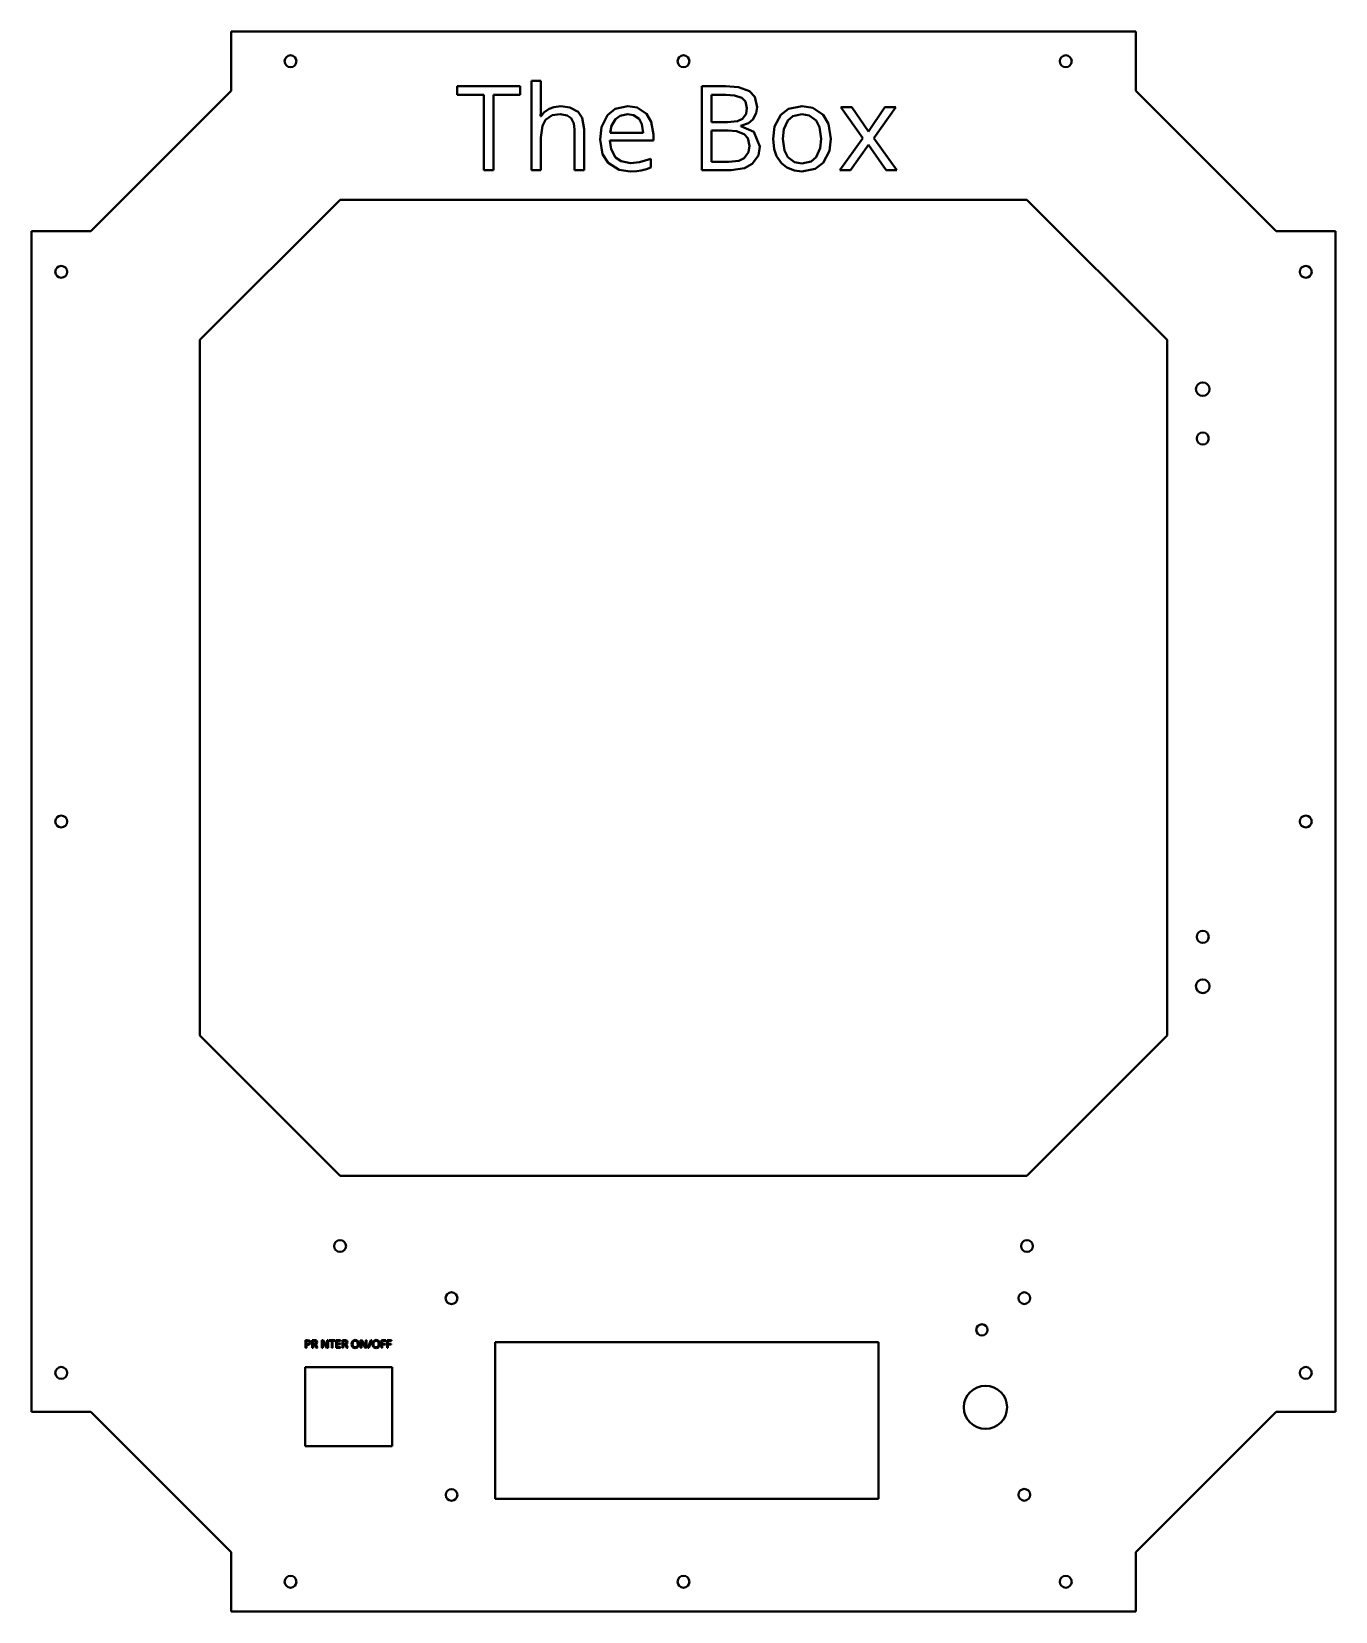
# Model space of a CAD drawing. Header units: inches. Extents: x -16.9 to 16.1, y -19.8 to 20.2.
import ezdxf

# ---------------------------------------------------------------- set-up
doc = ezdxf.new("R2010")
doc.units = ezdxf.units.IN
doc.header["$MEASUREMENT"] = 0
doc.layers.add('Visible', color=7, linetype='Continuous', lineweight=40)

msp = doc.modelspace()

# ---------------------------------------------------------------- linework, layer by layer
at = {"layer": 'Visible'}
for p, q in [((-11.89, 20.215, 0.3), (-11.89, 18.715, 0.3)), ((11.01, 20.215, 0.3), (-11.89, 20.215, 0.3)), ((11.01, 18.715, 0.3), (11.01, 20.215, 0.3)), ((-4.573, 18.83, 0.3), (-6.168, 18.83, 0.3)), ((-6.168, 18.83, 0.3), (-6.168, 18.61, 0.3)), ((-4.573, 18.61, 0.3), (-4.573, 18.83, 0.3)), ((-4.048, 18.967, 0.3), (-4.289, 18.967, 0.3)), ((-4.289, 18.967, 0.3), (-4.289, 16.703, 0.3)), ((-4.048, 18.282, 0.3), (-4.048, 18.967, 0.3)), ((0.622, 18.83, 0.3), (0.021, 18.83, 0.3)), ((0.021, 18.83, 0.3), (0.021, 16.703, 0.3)), ((-11.89, 18.715, 0.3), (-15.44, 15.165, 0.3)), ((-6.168, 18.61, 0.3), (-5.494, 18.61, 0.3)), ((-5.494, 18.61, 0.3), (-5.494, 16.703, 0.3)), ((-5.247, 16.703, 0.3), (-5.247, 18.61, 0.3)), ((-5.247, 18.61, 0.3), (-4.573, 18.61, 0.3)), ((0.632, 18.616, 0.3), (0.268, 18.616, 0.3)), ((0.268, 18.616, 0.3), (0.268, 17.92, 0.3)), ((14.56, 15.165, 0.3), (11.01, 18.715, 0.3)), ((-4.045, 18.077, 0.3), (-4.059, 18.077, 0.3)), ((3.819, 18.298, 0.3), (3.544, 18.298, 0.3)), ((3.544, 18.298, 0.3), (4.098, 17.519, 0.3)), ((4.239, 17.687, 0.3), (3.819, 18.298, 0.3)), ((4.658, 18.298, 0.3), (4.239, 17.687, 0.3)), ((4.376, 17.519, 0.3), (4.931, 18.298, 0.3)), ((4.931, 18.298, 0.3), (4.658, 18.298, 0.3)), ((-3.198, 17.735, 0.3), (-3.198, 16.703, 0.3)), ((-2.957, 16.703, 0.3), (-2.957, 17.743, 0.3)), ((-2.294, 17.653, 0.3), (-1.46, 17.653, 0.3)), ((-1.201, 17.457, 0.3), (-1.201, 17.61, 0.3)), ((0.268, 17.92, 0.3), (0.675, 17.92, 0.3)), ((0.268, 17.71, 0.3), (0.268, 16.914, 0.3)), ((0.692, 17.71, 0.3), (0.268, 17.71, 0.3)), ((1.01, 17.818, 0.3), (1.01, 17.832, 0.3)), ((-4.048, 16.703, 0.3), (-4.048, 17.537, 0.3)), ((-2.3, 17.457, 0.3), (-1.201, 17.457, 0.3)), ((4.098, 17.519, 0.3), (3.515, 16.703, 0.3)), ((3.788, 16.703, 0.3), (4.239, 17.349, 0.3)), ((4.239, 17.349, 0.3), (4.686, 16.703, 0.3)), ((4.959, 16.703, 0.3), (4.376, 17.519, 0.3)), ((-1.27, 16.777, 0.3), (-1.27, 16.993, 0.3)), ((0.268, 16.914, 0.3), (0.712, 16.914, 0.3)), ((-5.494, 16.703, 0.3), (-5.247, 16.703, 0.3)), ((-4.289, 16.703, 0.3), (-4.048, 16.703, 0.3)), ((-3.198, 16.703, 0.3), (-2.957, 16.703, 0.3)), ((0.021, 16.703, 0.3), (0.763, 16.703, 0.3)), ((3.515, 16.703, 0.3), (3.788, 16.703, 0.3)), ((4.686, 16.703, 0.3), (4.959, 16.703, 0.3)), ((-12.682, 12.407, 0.3), (-9.132, 15.957, 0.3)), ((-9.132, 15.957, 0.3), (8.253, 15.957, 0.3)), ((11.803, 12.407, 0.3), (8.253, 15.957, 0.3)), ((-16.94, 15.165, 0.3), (-16.94, -14.735, 0.3)), ((-15.44, 15.165, 0.3), (-16.94, 15.165, 0.3)), ((16.06, 15.165, 0.3), (14.56, 15.165, 0.3)), ((16.06, -14.735, 0.3), (16.06, 15.165, 0.3)), ((-12.682, 12.407, 0.3), (-12.682, -5.203, 0.3)), ((11.803, -5.203, 0.3), (11.803, 12.407, 0.3)), ((-12.682, -5.203, 0.3), (-9.132, -8.753, 0.3)), ((11.803, -5.203, 0.3), (8.253, -8.753, 0.3)), ((-9.132, -8.753, 0.3), (8.253, -8.753, 0.3)), ((-10.008, -12.916, 0.3), (-10.008, -13.115, 0.3)), ((-9.956, -12.916, 0.3), (-10.008, -12.916, 0.3)), ((-10.008, -13.115, 0.3), (-9.985, -13.115, 0.3)), ((-9.985, -12.936, 0.3), (-9.985, -13.017, 0.3)), ((-9.959, -12.936, 0.3), (-9.985, -12.936, 0.3)), ((-9.985, -13.017, 0.3), (-9.964, -13.017, 0.3)), ((-9.985, -13.037, 0.3), (-9.961, -13.037, 0.3)), ((-9.985, -13.115, 0.3), (-9.985, -13.037, 0.3)), ((-9.84, -12.916, 0.3), (-9.84, -13.115, 0.3)), ((-9.786, -12.916, 0.3), (-9.84, -12.916, 0.3)), ((-9.84, -13.115, 0.3), (-9.817, -13.115, 0.3)), ((-9.817, -12.937, 0.3), (-9.817, -13.012, 0.3)), ((-9.787, -12.937, 0.3), (-9.817, -12.937, 0.3)), ((-9.817, -13.012, 0.3), (-9.786, -13.012, 0.3)), ((-9.817, -13.115, 0.3), (-9.817, -13.032, 0.3)), ((-9.817, -13.032, 0.3), (-9.776, -13.032, 0.3)), ((-9.776, -13.032, 0.3), (-9.728, -13.115, 0.3)), ((-9.701, -13.115, 0.3), (-9.755, -13.026, 0.3)), ((-9.728, -13.115, 0.3), (-9.701, -13.115, 0.3)), ((-9.565, -12.916, 0.3), (-9.591, -12.916, 0.3)), ((-9.591, -12.916, 0.3), (-9.591, -13.115, 0.3)), ((-9.591, -13.115, 0.3), (-9.57, -13.115, 0.3)), ((-9.572, -12.948, 0.3), (-9.571, -12.948, 0.3)), ((-9.571, -12.948, 0.3), (-9.463, -13.115, 0.3)), ((-9.57, -13.115, 0.3), (-9.57, -13.002, 0.3)), ((-9.457, -13.082, 0.3), (-9.565, -12.916, 0.3)), ((-9.463, -13.115, 0.3), (-9.436, -13.115, 0.3)), ((-9.436, -12.916, 0.3), (-9.458, -12.916, 0.3)), ((-9.458, -12.916, 0.3), (-9.458, -13.03, 0.3)), ((-9.456, -13.082, 0.3), (-9.457, -13.082, 0.3)), ((-9.436, -13.115, 0.3), (-9.436, -12.916, 0.3)), ((-9.407, -12.916, 0.3), (-9.407, -12.937, 0.3)), ((-9.258, -12.916, 0.3), (-9.407, -12.916, 0.3)), ((-9.407, -12.937, 0.3), (-9.344, -12.937, 0.3)), ((-9.344, -12.937, 0.3), (-9.344, -13.115, 0.3)), ((-9.344, -13.115, 0.3), (-9.321, -13.115, 0.3)), ((-9.321, -13.115, 0.3), (-9.321, -12.937, 0.3)), ((-9.321, -12.937, 0.3), (-9.258, -12.937, 0.3)), ((-9.258, -12.937, 0.3), (-9.258, -12.916, 0.3)), ((-9.228, -12.916, 0.3), (-9.228, -13.115, 0.3)), ((-9.118, -12.916, 0.3), (-9.228, -12.916, 0.3)), ((-9.228, -13.115, 0.3), (-9.118, -13.115, 0.3)), ((-9.205, -12.937, 0.3), (-9.118, -12.937, 0.3)), ((-9.205, -13.001, 0.3), (-9.205, -12.937, 0.3)), ((-9.123, -13.001, 0.3), (-9.205, -13.001, 0.3)), ((-9.205, -13.021, 0.3), (-9.123, -13.021, 0.3)), ((-9.205, -13.094, 0.3), (-9.205, -13.021, 0.3)), ((-9.118, -13.094, 0.3), (-9.205, -13.094, 0.3)), ((-9.123, -13.021, 0.3), (-9.123, -13.001, 0.3)), ((-9.118, -12.937, 0.3), (-9.118, -12.916, 0.3)), ((-9.118, -13.115, 0.3), (-9.118, -13.094, 0.3)), ((-9.074, -12.916, 0.3), (-9.074, -13.115, 0.3)), ((-9.019, -12.916, 0.3), (-9.074, -12.916, 0.3)), ((-9.074, -13.115, 0.3), (-9.051, -13.115, 0.3)), ((-9.051, -12.937, 0.3), (-9.051, -13.012, 0.3)), ((-9.021, -12.937, 0.3), (-9.051, -12.937, 0.3)), ((-9.051, -13.012, 0.3), (-9.019, -13.012, 0.3)), ((-9.051, -13.115, 0.3), (-9.051, -13.032, 0.3)), ((-9.051, -13.032, 0.3), (-9.009, -13.032, 0.3)), ((-9.009, -13.032, 0.3), (-8.961, -13.115, 0.3)), ((-8.934, -13.115, 0.3), (-8.988, -13.026, 0.3)), ((-8.961, -13.115, 0.3), (-8.934, -13.115, 0.3)), ((-8.613, -12.916, 0.3), (-8.613, -13.115, 0.3)), ((-8.587, -12.916, 0.3), (-8.613, -12.916, 0.3)), ((-8.613, -13.115, 0.3), (-8.592, -13.115, 0.3)), ((-8.594, -12.948, 0.3), (-8.593, -12.948, 0.3)), ((-8.593, -12.948, 0.3), (-8.485, -13.115, 0.3)), ((-8.592, -13.115, 0.3), (-8.592, -13.002, 0.3)), ((-8.479, -13.082, 0.3), (-8.587, -12.916, 0.3)), ((-8.485, -13.115, 0.3), (-8.459, -13.115, 0.3)), ((-8.48, -12.916, 0.3), (-8.48, -13.03, 0.3)), ((-8.459, -12.916, 0.3), (-8.48, -12.916, 0.3)), ((-8.478, -13.082, 0.3), (-8.479, -13.082, 0.3)), ((-8.459, -13.115, 0.3), (-8.459, -12.916, 0.3)), ((-8.355, -12.916, 0.3), (-8.429, -13.115, 0.3)), ((-8.429, -13.115, 0.3), (-8.406, -13.115, 0.3)), ((-8.406, -13.115, 0.3), (-8.332, -12.916, 0.3)), ((-8.332, -12.916, 0.3), (-8.355, -12.916, 0.3)), ((-8.086, -12.916, 0.3), (-8.086, -13.115, 0.3)), ((-7.975, -12.916, 0.3), (-8.086, -12.916, 0.3)), ((-8.086, -13.115, 0.3), (-8.063, -13.115, 0.3)), ((-8.063, -12.937, 0.3), (-7.975, -12.937, 0.3)), ((-8.063, -13.009, 0.3), (-8.063, -12.937, 0.3)), ((-7.98, -13.009, 0.3), (-8.063, -13.009, 0.3)), ((-8.063, -13.03, 0.3), (-7.98, -13.03, 0.3)), ((-8.063, -13.115, 0.3), (-8.063, -13.03, 0.3)), ((-7.98, -13.03, 0.3), (-7.98, -13.009, 0.3)), ((-7.975, -12.937, 0.3), (-7.975, -12.916, 0.3)), ((-7.942, -12.916, 0.3), (-7.942, -13.115, 0.3)), ((-7.832, -12.916, 0.3), (-7.942, -12.916, 0.3)), ((-7.942, -13.115, 0.3), (-7.919, -13.115, 0.3)), ((-7.919, -12.937, 0.3), (-7.832, -12.937, 0.3)), ((-7.919, -13.009, 0.3), (-7.919, -12.937, 0.3)), ((-7.837, -13.009, 0.3), (-7.919, -13.009, 0.3)), ((-7.919, -13.115, 0.3), (-7.919, -13.03, 0.3)), ((-7.919, -13.03, 0.3), (-7.837, -13.03, 0.3)), ((-7.837, -13.03, 0.3), (-7.837, -13.009, 0.3)), ((-7.832, -12.937, 0.3), (-7.832, -12.916, 0.3)), ((-5.21, -12.967, 0.3), (4.499, -12.967, 0.3)), ((-5.21, -12.967, 0.3), (-5.21, -16.936, 0.3)), ((4.499, -12.967, 0.3), (4.499, -16.936, 0.3)), ((-10.013, -13.601, 0.3), (-10.013, -15.601, 0.3)), ((-10.013, -13.601, 0.3), (-7.813, -13.601, 0.3)), ((-7.813, -13.601, 0.3), (-7.813, -15.601, 0.3)), ((-16.94, -14.735, 0.3), (-15.44, -14.735, 0.3)), ((-15.44, -14.735, 0.3), (-11.89, -18.285, 0.3)), ((11.01, -18.285, 0.3), (14.56, -14.735, 0.3)), ((14.56, -14.735, 0.3), (16.06, -14.735, 0.3)), ((-10.013, -15.601, 0.3), (-7.813, -15.601, 0.3)), ((-5.21, -16.936, 0.3), (4.499, -16.936, 0.3)), ((-11.89, -18.285, 0.3), (-11.89, -19.785, 0.3)), ((11.01, -19.785, 0.3), (11.01, -18.285, 0.3)), ((-11.89, -19.785, 0.3), (11.01, -19.785, 0.3))]:
    msp.add_line(p, q, dxfattribs=at)
for points in [[(1.234, 18.704, 0), (0.949, 18.806, 0), (0.622, 18.83, 0)], [(1.039, 18.537, 0), (0.848, 18.601, 0), (0.632, 18.616, 0)], [(1.167, 18.279, 0), (1.127, 18.448, 0), (1.039, 18.537, 0)], [(1.423, 18.304, 0), (1.364, 18.564, 0), (1.234, 18.704, 0)], [(-4.059, 18.077, 0), (-4.05, 18.181, 0), (-4.048, 18.282, 0)], [(-3.842, 18.258, 0), (-3.971, 18.168, 0), (-4.045, 18.077, 0)], [(-3.932, 17.985, 0), (-3.76, 18.095, 0), (-3.565, 18.122, 0)], [(-3.542, 18.324, 0), (-3.719, 18.303, 0), (-3.842, 18.258, 0)], [(-3.565, 18.122, 0), (-3.385, 18.092, 0), (-3.287, 18.026, 0)], [(-3.103, 18.185, 0), (-3.313, 18.297, 0), (-3.542, 18.324, 0)], [(-3.287, 18.026, 0), (-3.216, 17.887, 0), (-3.198, 17.735, 0)], [(-2.957, 17.743, 0), (-3.003, 18.031, 0), (-3.103, 18.185, 0)], [(-2.36, 18.1, 0), (-2.513, 17.796, 0), (-2.55, 17.487, 0)], [(-1.85, 18.327, 0), (-2.168, 18.256, 0), (-2.36, 18.1, 0)], [(-1.853, 18.124, 0), (-2.044, 18.085, 0), (-2.159, 18, 0)], [(-1.562, 18.003, 0), (-1.703, 18.101, 0), (-1.853, 18.124, 0)], [(-1.376, 18.13, 0), (-1.611, 18.289, 0), (-1.85, 18.327, 0)], [(-1.46, 17.653, 0), (-1.492, 17.875, 0), (-1.562, 18.003, 0)], [(-1.201, 17.61, 0), (-1.256, 17.932, 0), (-1.376, 18.13, 0)], [(0.675, 17.92, 0), (0.923, 17.945, 0), (1.052, 18.002, 0)], [(1.052, 18.002, 0), (1.145, 18.129, 0), (1.167, 18.279, 0)], [(1.318, 17.991, 0), (1.403, 18.15, 0), (1.423, 18.304, 0)], [(2.021, 18.109, 0), (1.864, 17.812, 0), (1.826, 17.502, 0)], [(2.562, 18.327, 0), (2.222, 18.259, 0), (2.021, 18.109, 0)], [(2.555, 18.122, 0), (2.326, 18.073, 0), (2.197, 17.966, 0)], [(2.918, 17.964, 0), (2.744, 18.091, 0), (2.555, 18.122, 0)], [(3.094, 18.104, 0), (2.83, 18.284, 0), (2.562, 18.327, 0)], [(3.291, 17.502, 0), (3.229, 17.878, 0), (3.094, 18.104, 0)], [(-4.048, 17.537, 0), (-4.012, 17.831, 0), (-3.932, 17.985, 0)], [(-2.159, 18, 0), (-2.258, 17.829, 0), (-2.294, 17.653, 0)], [(1.097, 17.617, 0), (0.904, 17.692, 0), (0.692, 17.71, 0)], [(1.01, 17.832, 0), (1.206, 17.9, 0), (1.318, 17.991, 0)], [(1.495, 17.309, 0), (1.343, 17.678, 0), (1.01, 17.818, 0)], [(1.23, 17.326, 0), (1.188, 17.515, 0), (1.097, 17.617, 0)], [(2.197, 17.966, 0), (2.1, 17.744, 0), (2.076, 17.502, 0)], [(3.041, 17.502, 0), (3.002, 17.797, 0), (2.918, 17.964, 0)], [(-2.55, 17.487, 0), (-2.486, 17.112, 0), (-2.345, 16.89, 0)], [(-2.158, 17.031, 0), (-2.268, 17.236, 0), (-2.3, 17.457, 0)], [(1.1, 17.014, 0), (1.204, 17.161, 0), (1.23, 17.326, 0)], [(1.302, 16.864, 0), (1.457, 17.082, 0), (1.495, 17.309, 0)], [(1.826, 17.502, 0), (1.854, 17.24, 0), (1.916, 17.063, 0)], [(2.076, 17.502, 0), (2.115, 17.205, 0), (2.199, 17.036, 0)], [(2.918, 17.036, 0), (3.017, 17.26, 0), (3.041, 17.502, 0)], [(3.095, 16.893, 0), (3.253, 17.192, 0), (3.291, 17.502, 0)], [(-2.345, 16.89, 0), (-2.07, 16.716, 0), (-1.788, 16.674, 0)], [(-1.779, 16.885, 0), (-2.018, 16.931, 0), (-2.158, 17.031, 0)], [(-1.27, 16.993, 0), (-1.553, 16.906, 0), (-1.779, 16.885, 0)], [(0.712, 16.914, 0), (0.96, 16.946, 0), (1.1, 17.014, 0)], [(0.763, 16.703, 0), (1.102, 16.754, 0), (1.302, 16.864, 0)], [(1.916, 17.063, 0), (2.041, 16.88, 0), (2.172, 16.775, 0)], [(2.199, 17.036, 0), (2.371, 16.908, 0), (2.558, 16.877, 0)], [(2.552, 16.674, 0), (2.893, 16.743, 0), (3.095, 16.893, 0)], [(2.558, 16.877, 0), (2.788, 16.926, 0), (2.918, 17.036, 0)], [(-1.788, 16.674, 0), (-1.622, 16.682, 0), (-1.512, 16.698, 0)], [(-1.512, 16.698, 0), (-1.38, 16.735, 0), (-1.27, 16.777, 0)], [(2.172, 16.775, 0), (2.373, 16.694, 0), (2.552, 16.674, 0)], [(-9.964, -13.017, 0), (-9.935, -13.014, 0), (-9.919, -13.007, 0)], [(-9.961, -13.037, 0), (-9.924, -13.032, 0), (-9.902, -13.02, 0)], [(-9.919, -12.946, 0), (-9.938, -12.938, 0), (-9.959, -12.936, 0)], [(-9.882, -12.974, 0), (-9.905, -12.928, 0), (-9.956, -12.916, 0)], [(-9.906, -12.975, 0), (-9.91, -12.956, 0), (-9.919, -12.946, 0)], [(-9.919, -13.007, 0), (-9.908, -12.992, 0), (-9.906, -12.975, 0)], [(-9.902, -13.02, 0), (-9.886, -12.998, 0), (-9.882, -12.974, 0)], [(-9.75, -12.945, 0), (-9.767, -12.938, 0), (-9.787, -12.937, 0)], [(-9.732, -12.93, 0), (-9.758, -12.919, 0), (-9.786, -12.916, 0)], [(-9.786, -13.012, 0), (-9.762, -13.009, 0), (-9.75, -13.003, 0)], [(-9.755, -13.026, 0), (-9.722, -13.002, 0), (-9.715, -12.972, 0)], [(-9.738, -12.974, 0), (-9.742, -12.955, 0), (-9.75, -12.945, 0)], [(-9.75, -13.003, 0), (-9.741, -12.989, 0), (-9.738, -12.974, 0)], [(-9.715, -12.972, 0), (-9.72, -12.945, 0), (-9.732, -12.93, 0)], [(-9.57, -13.002, 0), (-9.571, -12.973, 0), (-9.572, -12.948, 0)], [(-9.458, -13.03, 0), (-9.458, -13.043, 0), (-9.457, -13.059, 0)], [(-9.457, -13.059, 0), (-9.456, -13.076, 0), (-9.456, -13.082, 0)], [(-8.983, -12.945, 0), (-9.001, -12.938, 0), (-9.021, -12.937, 0)], [(-8.965, -12.93, 0), (-8.991, -12.919, 0), (-9.019, -12.916, 0)], [(-9.019, -13.012, 0), (-8.996, -13.009, 0), (-8.983, -13.003, 0)], [(-8.988, -13.026, 0), (-8.956, -13.002, 0), (-8.948, -12.972, 0)], [(-8.972, -12.974, 0), (-8.975, -12.955, 0), (-8.983, -12.945, 0)], [(-8.983, -13.003, 0), (-8.974, -12.989, 0), (-8.972, -12.974, 0)], [(-8.948, -12.972, 0), (-8.953, -12.945, 0), (-8.965, -12.93, 0)], [(-8.816, -12.94, 0), (-8.835, -12.977, 0), (-8.84, -13.015, 0)], [(-8.84, -13.015, 0), (-8.833, -13.063, 0), (-8.816, -13.091, 0)], [(-8.748, -12.913, 0), (-8.791, -12.922, 0), (-8.816, -12.94, 0)], [(-8.798, -12.955, 0), (-8.812, -12.984, 0), (-8.816, -13.015, 0)], [(-8.816, -13.015, 0), (-8.81, -13.054, 0), (-8.798, -13.076, 0)], [(-8.816, -13.091, 0), (-8.783, -13.112, 0), (-8.749, -13.117, 0)], [(-8.748, -12.934, 0), (-8.78, -12.94, 0), (-8.798, -12.955, 0)], [(-8.798, -13.076, 0), (-8.774, -13.093, 0), (-8.749, -13.097, 0)], [(-8.749, -13.097, 0), (-8.717, -13.091, 0), (-8.699, -13.076, 0)], [(-8.749, -13.117, 0), (-8.707, -13.109, 0), (-8.682, -13.09, 0)], [(-8.682, -12.94, 0), (-8.714, -12.918, 0), (-8.748, -12.913, 0)], [(-8.699, -12.955, 0), (-8.723, -12.938, 0), (-8.748, -12.934, 0)], [(-8.682, -13.015, 0), (-8.687, -12.976, 0), (-8.699, -12.955, 0)], [(-8.699, -13.076, 0), (-8.685, -13.047, 0), (-8.682, -13.015, 0)], [(-8.658, -13.015, 0), (-8.665, -12.968, 0), (-8.682, -12.94, 0)], [(-8.682, -13.09, 0), (-8.662, -13.053, 0), (-8.658, -13.015, 0)], [(-8.592, -13.002, 0), (-8.593, -12.973, 0), (-8.594, -12.948, 0)], [(-8.48, -13.03, 0), (-8.48, -13.043, 0), (-8.479, -13.059, 0)], [(-8.479, -13.059, 0), (-8.479, -13.076, 0), (-8.478, -13.082, 0)], [(-8.288, -12.94, 0), (-8.308, -12.977, 0), (-8.312, -13.015, 0)], [(-8.312, -13.015, 0), (-8.305, -13.063, 0), (-8.289, -13.091, 0)], [(-8.289, -13.091, 0), (-8.256, -13.112, 0), (-8.221, -13.117, 0)], [(-8.221, -12.913, 0), (-8.264, -12.922, 0), (-8.288, -12.94, 0)], [(-8.271, -12.955, 0), (-8.285, -12.984, 0), (-8.288, -13.015, 0)], [(-8.288, -13.015, 0), (-8.283, -13.054, 0), (-8.271, -13.076, 0)], [(-8.221, -12.934, 0), (-8.253, -12.94, 0), (-8.271, -12.955, 0)], [(-8.271, -13.076, 0), (-8.247, -13.093, 0), (-8.221, -13.097, 0)], [(-8.154, -12.94, 0), (-8.187, -12.918, 0), (-8.221, -12.913, 0)], [(-8.171, -12.955, 0), (-8.195, -12.938, 0), (-8.221, -12.934, 0)], [(-8.221, -13.097, 0), (-8.189, -13.091, 0), (-8.171, -13.076, 0)], [(-8.221, -13.117, 0), (-8.179, -13.109, 0), (-8.154, -13.09, 0)], [(-8.154, -13.015, 0), (-8.16, -12.976, 0), (-8.171, -12.955, 0)], [(-8.171, -13.076, 0), (-8.158, -13.047, 0), (-8.154, -13.015, 0)], [(-8.13, -13.015, 0), (-8.137, -12.968, 0), (-8.154, -12.94, 0)], [(-8.154, -13.09, 0), (-8.135, -13.053, 0), (-8.13, -13.015, 0)]]:
    msp.add_polyline3d(points, dxfattribs=at)
for centre, radius in [((-10.386, 19.465, 0.3), 0.15), ((-0.44, 19.465, 0.3), 0.15), ((9.236, 19.465, 0.3), 0.15), ((-16.19, 14.132, 0.3), 0.15), ((15.31, 14.132, 0.3), 0.15), ((12.703, 11.161, 0.3), 0.172), ((12.703, 9.911, 0.3), 0.153), ((-16.19, 0.215, 0.3), 0.15), ((15.31, 0.215, 0.3), 0.15), ((12.703, -2.706, 0.3), 0.153), ((12.703, -3.956, 0.3), 0.172), ((-9.132, -10.535, 0.3), 0.15), ((8.253, -10.535, 0.3), 0.15), ((-6.312, -11.855, 0.3), 0.15), ((8.187, -11.854, 0.3), 0.148), ((7.112, -12.656, 0.3), 0.142), ((-16.19, -13.746, 0.3), 0.15), ((15.31, -13.746, 0.3), 0.15), ((7.204, -14.618, 0.3), 0.547), ((-6.311, -16.835, 0.3), 0.148), ((8.187, -16.833, 0.3), 0.149), ((-10.386, -19.035, 0.3), 0.15), ((-0.44, -19.035, 0.3), 0.15), ((9.236, -19.035, 0.3), 0.15)]:
    msp.add_circle(centre, radius, dxfattribs=at)

doc.saveas('drawing.dxf')
